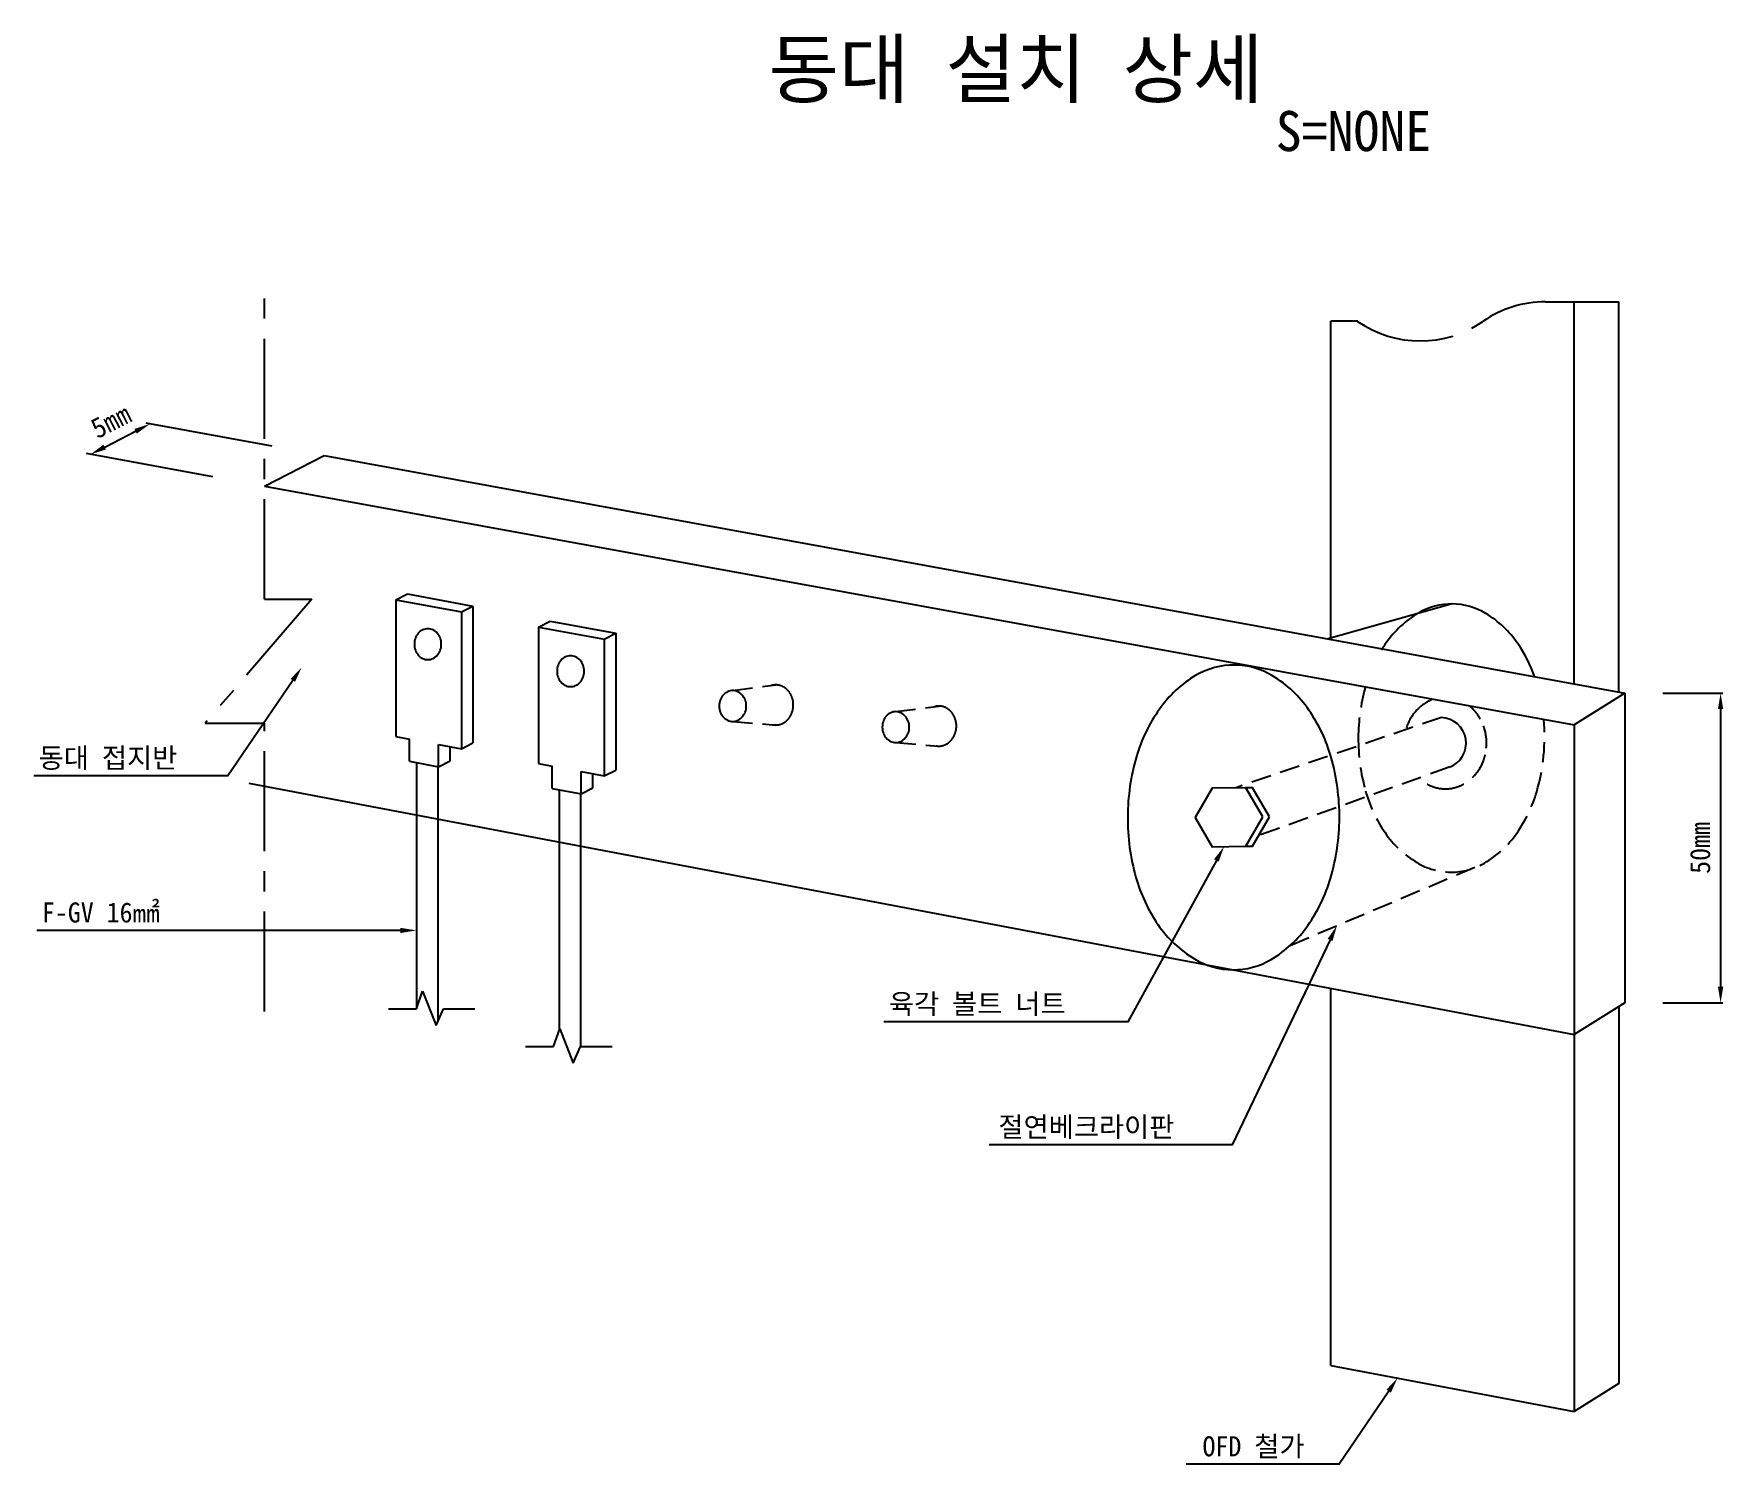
# Model space of a CAD drawing. Extents: x -169 to 3644, y -121 to 4107.
# Drawn here: x 190.8 to 317.2, y 3999.7 to 4106.8 of the extents above; entities that cross this region are included whole.
import ezdxf
from ezdxf.enums import TextEntityAlignment as Align

# ---------------------------------------------------------------- set-up
doc = ezdxf.new("R2010")
doc.units = 0
doc.header["$LTSCALE"] = 60
doc.header["$MEASUREMENT"] = 0
doc.linetypes.add('A-CENTR01', pattern=[2, 1.25, -0.25, 0.25, -0.25])
doc.linetypes.add('HIDDEN', pattern=[0.375, 0.25, -0.125])
doc.layers.get('Defpoints').update_dxf_attribs({"linetype": 'CONTINUOUS'})
for name, color, linetype in [('TN-CUTL', 1, 'A-CENTR01'), ('TN-DIMS', 1, 'CONTINUOUS'), ('TN-LEAL', 1, 'CONTINUOUS'), ('TN-LEAT', 3, 'CONTINUOUS'), ('TN-STEL', 3, 'CONTINUOUS'), ('TN-TEX1', 6, 'CONTINUOUS')]:
    doc.layers.add(name, color=color, linetype=linetype)
doc.styles.add('GHS', font='GulimChe.ttf')
doc.styles.get("Standard").update_dxf_attribs({"font": 'GulimChe.ttf'})
doc.dimstyles.new('L30', dxfattribs={"dimscale": 6, "dimtxt": 2.5, "dimasz": 2, "dimexe": 0.3, "dimexo": 0.3, "dimgap": 1.25, "dimtad": 1, "dimdec": 0, "dimdsep": 46, "dimlunit": 6, "dimtxsty": 'Standard', "dimcen": 0, "dimclrd": 256, "dimclre": 256, "dimclrt": 3, "dimadec": 0, "dimazin": 0, "dimtfac": 0.666667, "dimtdec": 0, "dimtix": 1, "dimtmove": 2, "dimatfit": 3, "dimfxl": 0, "dimtolj": 1, "dimlwd": -1, "dimlwe": -1, "dimarcsym": 0})

# ---------------------------------------------------------------- blocks, each defined once
blk = doc.blocks.new('*D10')
at = {"layer": 'Defpoints', "color": 0, "ltscale": 0.1}
for p in [(199.45, 4077.58), (208.9, 4075.86), (204.45, 4073.58)]:
    blk.add_point(p, dxfattribs=at)
at = {"layer": 'TN-DIMS', "ltscale": 0.1}
for p, q in [((208.61, 4075.91), (199.16, 4077.64)), ((196.06, 4075.85), (198.38, 4077.04)), ((204.16, 4073.63), (194.71, 4075.36))]:
    blk.add_line(p, q, dxfattribs=at)
for points in [[(198.29, 4077.21), (198.47, 4076.86), (199.45, 4077.58)], [(195.97, 4076.03), (196.16, 4075.67), (195, 4075.3)]]:
    blk.add_solid(points, dxfattribs=at)
at = {"layer": 'TN-DIMS', "color": 3, "ltscale": 0.1, "insert": (196.53, 4077.79), "char_height": 1.5, "attachment_point": 5, "rotation": 27.1019}
blk.add_mtext('\\A1;5㎜', dxfattribs=at)
blk = doc.blocks.new('*D14')
at = {"layer": 'Defpoints', "color": 0, "ltscale": 0.1}
for p in [(312.51, 4057.44), (312.51, 4034.26), (317.02, 4034.26)]:
    blk.add_point(p, dxfattribs=at)
at = {"layer": 'TN-DIMS', "ltscale": 0.1}
for p, q in [((312.69, 4057.44), (317.2, 4057.44)), ((317.02, 4056.24), (317.02, 4035.46)), ((312.69, 4034.26), (317.2, 4034.26))]:
    blk.add_line(p, q, dxfattribs=at)
for points in [[(316.82, 4056.24), (317.22, 4056.24), (317.02, 4057.44)], [(316.82, 4035.46), (317.22, 4035.46), (317.02, 4034.26)]]:
    blk.add_solid(points, dxfattribs=at)
at = {"layer": 'TN-DIMS', "color": 3, "ltscale": 0.1, "insert": (315.5, 4045.85), "char_height": 1.5, "attachment_point": 5, "rotation": 90}
blk.add_mtext('\\A1;50mm', dxfattribs=at)

msp = doc.modelspace()

# ---------------------------------------------------------------- linework, layer by layer
at = {"layer": 'TN-CUTL', "ltscale": 0.1}
for p, q in [((208.03, 4064.46), (208.03, 4087.01)), ((303.92, 4086.72), (309.41, 4086.72)), ((289.86, 4085.26), (287.85, 4085.26)), ((211.57, 4064.46), (203.58, 4055.19)), ((208.03, 4064.46), (211.57, 4064.46)), ((203.58, 4055.19), (208.03, 4055.19)), ((208.03, 4033.6), (208.03, 4055.19))]:
    msp.add_line(p, q, dxfattribs=at)
for points in [[(217.3, 4033.82), (219.39, 4033.82), (219.86, 4035.13), (220.88, 4032.57), (221.42, 4033.82), (223.77, 4033.82)], [(227.56, 4031), (229.66, 4031), (230.12, 4032.31), (231.14, 4029.75), (231.68, 4031), (234.04, 4031)]]:
    msp.add_lwpolyline(points, dxfattribs=at)
for centre, start, end in [((303.92, 4078.48), 90, 124.6892), ((294.54, 4092.03), 235.3108, 304.6892)]:
    msp.add_arc(centre, 8.24, start, end, dxfattribs=at)
at = {"layer": 'TN-LEAL', "ltscale": 0.1}
for points in [[(210.15, 4058.39), (205.28, 4051.25), (190.75, 4051.25)], [(279.28, 4044.92), (272.66, 4032.84), (254.39, 4032.84)], [(218.2, 4039.68), (190.99, 4039.68)], [(287.79, 4038.97), (280.47, 4023.63), (262.28, 4023.63)], [(292.18, 4005.2), (288.47, 3999.73), (277.01, 3999.73)]]:
    msp.add_lwpolyline(points, dxfattribs=at)
for points in [[(209.98, 4058.5), (210.81, 4059.37), (210.31, 4058.28)], [(279.11, 4045.01), (279.85, 4045.95), (279.45, 4044.82)], [(218.2, 4039.87), (219.39, 4039.68), (218.2, 4039.48)], [(287.61, 4039.05), (288.3, 4040.04), (287.97, 4038.88)], [(292.01, 4005.31), (292.84, 4006.18), (292.34, 4005.09)]]:
    msp.add_solid(points, dxfattribs=at)
at = {"layer": 'TN-STEL', "ltscale": 0.1}
for p, q in [((306.06, 4058.11), (306.06, 4086.72)), ((309.41, 4057.52), (309.41, 4086.72)), ((287.85, 4061.47), (287.85, 4085.26)), ((208.03, 4072.93), (212.48, 4075.21)), ((212.48, 4075.21), (309.85, 4057.44)), ((208.03, 4072.93), (306.06, 4055.06)), ((217.86, 4064.41), (218.72, 4064.86)), ((218.72, 4064.86), (223.63, 4063.95)), ((217.86, 4064.41), (217.86, 4054.2)), ((217.86, 4064.41), (222.78, 4063.51)), ((222.78, 4063.51), (223.63, 4063.95)), ((222.78, 4063.51), (222.78, 4053.27)), ((223.63, 4063.95), (223.63, 4053.71)), ((296.93, 4064.11), (287.64, 4061.51)), ((228.54, 4062.38), (229.4, 4062.83)), ((228.54, 4062.38), (228.54, 4052.17)), ((228.54, 4062.38), (233.47, 4061.48)), ((229.4, 4062.83), (234.32, 4061.92)), ((233.46, 4061.48), (234.32, 4061.92)), ((233.46, 4061.48), (233.46, 4051.24)), ((234.32, 4061.92), (234.32, 4051.68)), ((309.85, 4057.44), (306.06, 4055.06)), ((309.85, 4057.44), (309.85, 4034.26)), ((306.06, 4055.06), (306.06, 4031.88)), ((217.86, 4054.2), (218.88, 4054)), ((218.88, 4052.34), (218.88, 4054)), ((221.06, 4051.93), (221.06, 4053.59)), ((221.06, 4053.59), (222.78, 4053.27)), ((221.91, 4052.38), (221.91, 4053.43)), ((222.78, 4053.27), (223.63, 4053.71)), ((218.88, 4052.34), (221.06, 4051.93)), ((219.39, 4052.24), (219.39, 4033.81)), ((221, 4051.94), (221, 4032.86)), ((221.06, 4051.93), (221.91, 4052.37)), ((228.54, 4052.17), (229.56, 4051.98)), ((229.56, 4050.31), (229.56, 4051.98)), ((206.85, 4050.7), (306.06, 4031.88)), ((231.74, 4051.56), (233.46, 4051.24)), ((231.74, 4049.9), (231.74, 4051.56)), ((232.6, 4050.35), (232.6, 4051.4)), ((233.46, 4051.24), (234.32, 4051.68)), ((229.56, 4050.31), (231.74, 4049.9)), ((230.07, 4050.22), (230.07, 4032.16)), ((231.68, 4049.91), (231.68, 4031)), ((231.74, 4049.9), (232.6, 4050.35)), ((287.85, 4007.12), (287.85, 4035.34)), ((309.85, 4034.26), (306.06, 4031.88)), ((309.41, 4033.99), (309.41, 4005.77)), ((306.06, 4031.88), (306.06, 4003.67)), ((287.85, 4007.12), (306.06, 4003.67)), ((309.41, 4005.77), (306.06, 4003.67))]:
    msp.add_line(p, q, dxfattribs=at)
at = {"layer": 'TN-STEL', "linetype": 'HIDDEN', "ltscale": 0.1}
for p, q in [((243.07, 4057.63), (246.3, 4058.05)), ((255.28, 4056.05), (258.5, 4056.47)), ((243.07, 4055.32), (246.3, 4055.05)), ((296.12, 4055.61), (280.75, 4050.36)), ((255.28, 4053.74), (258.5, 4053.47)), ((296.71, 4051.89), (282.45, 4046.78)), ((284.81, 4038.56), (299.35, 4044.72))]:
    msp.add_line(p, q, dxfattribs=at)
at = {"layer": 'TN-STEL', "ltscale": 0.1}
for points in [[(296.93, 4064.11, 0.135225), (294.4, 4063.43, 0.106899), (291.98, 4061.2, 0.015115), (291.63, 4060.66, 0.070164)], [(303.11, 4058.63, 0.066688), (301.84, 4061.14, 0.106899), (299.45, 4063.4, 0.135225), (296.93, 4064.11, 0.135225)]]:
    msp.add_lwpolyline(points, format="xyb", dxfattribs=at)
for points in [[(220.25, 4062.25, 0.110932), (219.87, 4062.17, 0.102804), (219.53, 4061.92, 0.093071), (219.32, 4061.55, 0.087191), (219.24, 4061.1, 0.087191), (219.32, 4060.65, 0.093071), (219.53, 4060.28, 0.102804), (219.87, 4060.03, 0.110932), (220.25, 4059.94, 0.110932), (220.63, 4060.03, 0.102804), (220.96, 4060.28, 0.093071), (221.18, 4060.65, 0.087191), (221.26, 4061.1, 0.087191), (221.18, 4061.55, 0.093071), (220.96, 4061.92, 0.102804), (220.63, 4062.17, 0.110932)], [(230.93, 4060.23, 0.110932), (230.55, 4060.14, 0.102804), (230.22, 4059.89, 0.093071), (230, 4059.52, 0.087191), (229.92, 4059.07, 0.087191), (230, 4058.62, 0.093071), (230.22, 4058.25, 0.102804), (230.55, 4058, 0.110932), (230.93, 4057.92, 0.110932), (231.31, 4058, 0.102804), (231.65, 4058.25, 0.093071), (231.87, 4058.62, 0.087191), (231.95, 4059.07, 0.087191), (231.87, 4059.52, 0.093071), (231.65, 4059.89, 0.102804), (231.31, 4060.14, 0.110932)], [(280.63, 4059.54, 0.135225), (277.75, 4058.77, 0.106899), (275.01, 4056.23, 0.081929), (273.3, 4052.7, 0.070164), (272.64, 4048.18, 0.070164), (273.25, 4043.65, 0.081929), (274.92, 4040.1, 0.106899), (277.64, 4037.54, 0.135225), (280.5, 4036.73, 0.135225), (283.37, 4037.5, 0.106899), (286.12, 4040.04, 0.081929), (287.82, 4043.57, 0.070164), (288.49, 4048.09, 0.070164), (287.87, 4052.62, 0.081929), (286.21, 4056.17, 0.106899), (283.49, 4058.73, 0.135225)], [(243.07, 4057.63, 0.110932), (242.69, 4057.54, 0.102804), (242.36, 4057.29, 0.093071), (242.14, 4056.92, 0.087191), (242.06, 4056.47, 0.087191), (242.14, 4056.02, 0.093071), (242.36, 4055.66, 0.102804), (242.69, 4055.4, 0.110932), (243.07, 4055.32, 0.110932), (243.45, 4055.4, 0.102804), (243.79, 4055.66, 0.093071), (244.01, 4056.02, 0.087191), (244.09, 4056.47, 0.087191), (244.01, 4056.92, 0.093071), (243.79, 4057.29, 0.102804), (243.45, 4057.54, 0.110932)], [(255.28, 4056.05, 0.110932), (254.9, 4055.96, 0.102804), (254.56, 4055.71, 0.093071), (254.35, 4055.34, 0.087191), (254.27, 4054.89, 0.087191), (254.35, 4054.44, 0.093071), (254.56, 4054.08, 0.102804), (254.9, 4053.82, 0.110932), (255.28, 4053.74, 0.110932), (255.66, 4053.82, 0.102804), (255.99, 4054.08, 0.093071), (256.21, 4054.44, 0.087191), (256.29, 4054.89, 0.087191), (256.21, 4055.34, 0.093071), (255.99, 4055.71, 0.102804), (255.66, 4055.96, 0.110932)]]:
    msp.add_lwpolyline(points, format="xyb", close=True, dxfattribs=at)
at = {"layer": 'TN-STEL', "linetype": 'HIDDEN', "ltscale": 0.1}
for points in [[(246.3, 4058.05, 0.073542), (245.96, 4058, 0.102804)], [(246.11, 4055.07, 0.041373), (246.3, 4055.05, 0.110932), (246.79, 4055.16, 0.102804), (247.23, 4055.49, 0.093071), (247.51, 4055.97, 0.087191), (247.61, 4056.55, 0.087191), (247.51, 4057.14, 0.093071), (247.23, 4057.61, 0.102804), (246.79, 4057.94, 0.110932), (246.3, 4058.05, 0.110932)], [(290.41, 4057.82, 0.06522), (289.9, 4054.11, 0.070164), (290.44, 4050.13, 0.081929), (291.9, 4047, 0.106899), (294.3, 4044.75, 0.135225), (296.82, 4044.04, 0.135225), (299.35, 4044.72, 0.106899), (301.76, 4046.95, 0.081929), (303.26, 4050.06, 0.09512), (303.78, 4055.46, 0.070164)], [(295.41, 4056.94, 0.014604), (295.26, 4056.87, 0.102017), (294.24, 4056.12, 0.119235), (293.47, 4054.71, 0.022338)], [(258.5, 4056.47, 0.073542), (258.17, 4056.42, 0.102804)], [(258.31, 4053.49, 0.041373), (258.5, 4053.47, 0.110932), (258.99, 4053.58, 0.102804), (259.43, 4053.91, 0.093071), (259.71, 4054.39, 0.087191), (259.82, 4054.97, 0.087191), (259.71, 4055.56, 0.093071), (259.43, 4056.03, 0.102804), (258.99, 4056.36, 0.110932), (258.5, 4056.47, 0.110932)], [(299.06, 4055.48, 0.057653), (298.6, 4056.12, 0.035181), (298.28, 4056.43, 0.108267)], [(299.48, 4053.31, 0.026001), (299.5, 4053.7, 0.086114), (299.28, 4054.98, 0.094267)], [(298.46, 4051.13, 0.016281), (298.6, 4051.28, 0.094267), (299.27, 4052.37, 0.029792), (299.4, 4052.81, 0.089435)], [(295.06, 4050.63, 0.01803), (295.26, 4050.53, 0.108267), (296.42, 4050.27, 0.108267), (297.58, 4050.53, 0.01803), (297.79, 4050.63, 0.094267)]]:
    msp.add_lwpolyline(points, format="xyb", dxfattribs=at)
at = {"layer": 'TN-STEL', "ltscale": 0.1}
msp.add_lwpolyline([(282.75, 4048.17), (281.48, 4050.36), (278.95, 4050.32), (277.69, 4048.13), (278.95, 4045.94), (281.48, 4045.98)], close=True, dxfattribs=at)
for points in [[(283.26, 4048.17), (281.99, 4050.36), (281.48, 4050.36)], [(281.48, 4045.98), (281.99, 4045.98), (283.26, 4048.17)]]:
    msp.add_lwpolyline(points, dxfattribs=at)
msp.add_arc((296.05, 4053.69), 1.92, 290.0064, 88.0848, dxfattribs=at)

# ---------------------------------------------------------------- texts
at = {"layer": 'TN-LEAT', "ltscale": 0.1}
for s, p in [('동대 접지반', (191.12, 4051.84)), ('F-GV 16㎟', (191.36, 4040.27)), ('육각 볼트 너트', (254.76, 4033.43)), ('절연베크라이판', (262.96, 4024.22)), ('OFD 철가', (278.24, 4000.32))]:
    msp.add_text(s, height=1.5, dxfattribs=at).set_placement(p)
at = {"layer": 'TN-TEX1', "ltscale": 0.1, "style": 'GHS'}
for s, height, p in [('동대 설치 상세', 4.2, (264.28, 4104.14)), ('S=NONE', 3, (289.54, 4099.5))]:
    msp.add_text(s, height=height, dxfattribs=at).set_placement(p, align=Align.MIDDLE_CENTER)

# ---------------------------------------------------------------- dimensions: what is measured, and where the dimension line sits
at = {"layer": 'TN-DIMS', "ltscale": 0.1}
dim = msp.add_aligned_dim(p1=(204.45, 4073.58), p2=(208.9, 4075.86), distance=5.84, text='<>㎜', dimstyle='L30', override={"dimscale": 0.6}, dxfattribs=at)
dim.commit()
dim.dimension.update_dxf_attribs({"geometry": '*D10', "text_midpoint": (196.53, 4077.79)})
dim = msp.add_linear_dim(base=(317.02, 4034.26), p1=(312.51, 4057.44), p2=(312.51, 4034.26), angle=90, text='50mm', dimstyle='L30', override={"dimscale": 0.6}, dxfattribs=at)
dim.commit()
dim.dimension.update_dxf_attribs({"geometry": '*D14', "text_midpoint": (315.5, 4045.85)})

doc.saveas('drawing.dxf')
